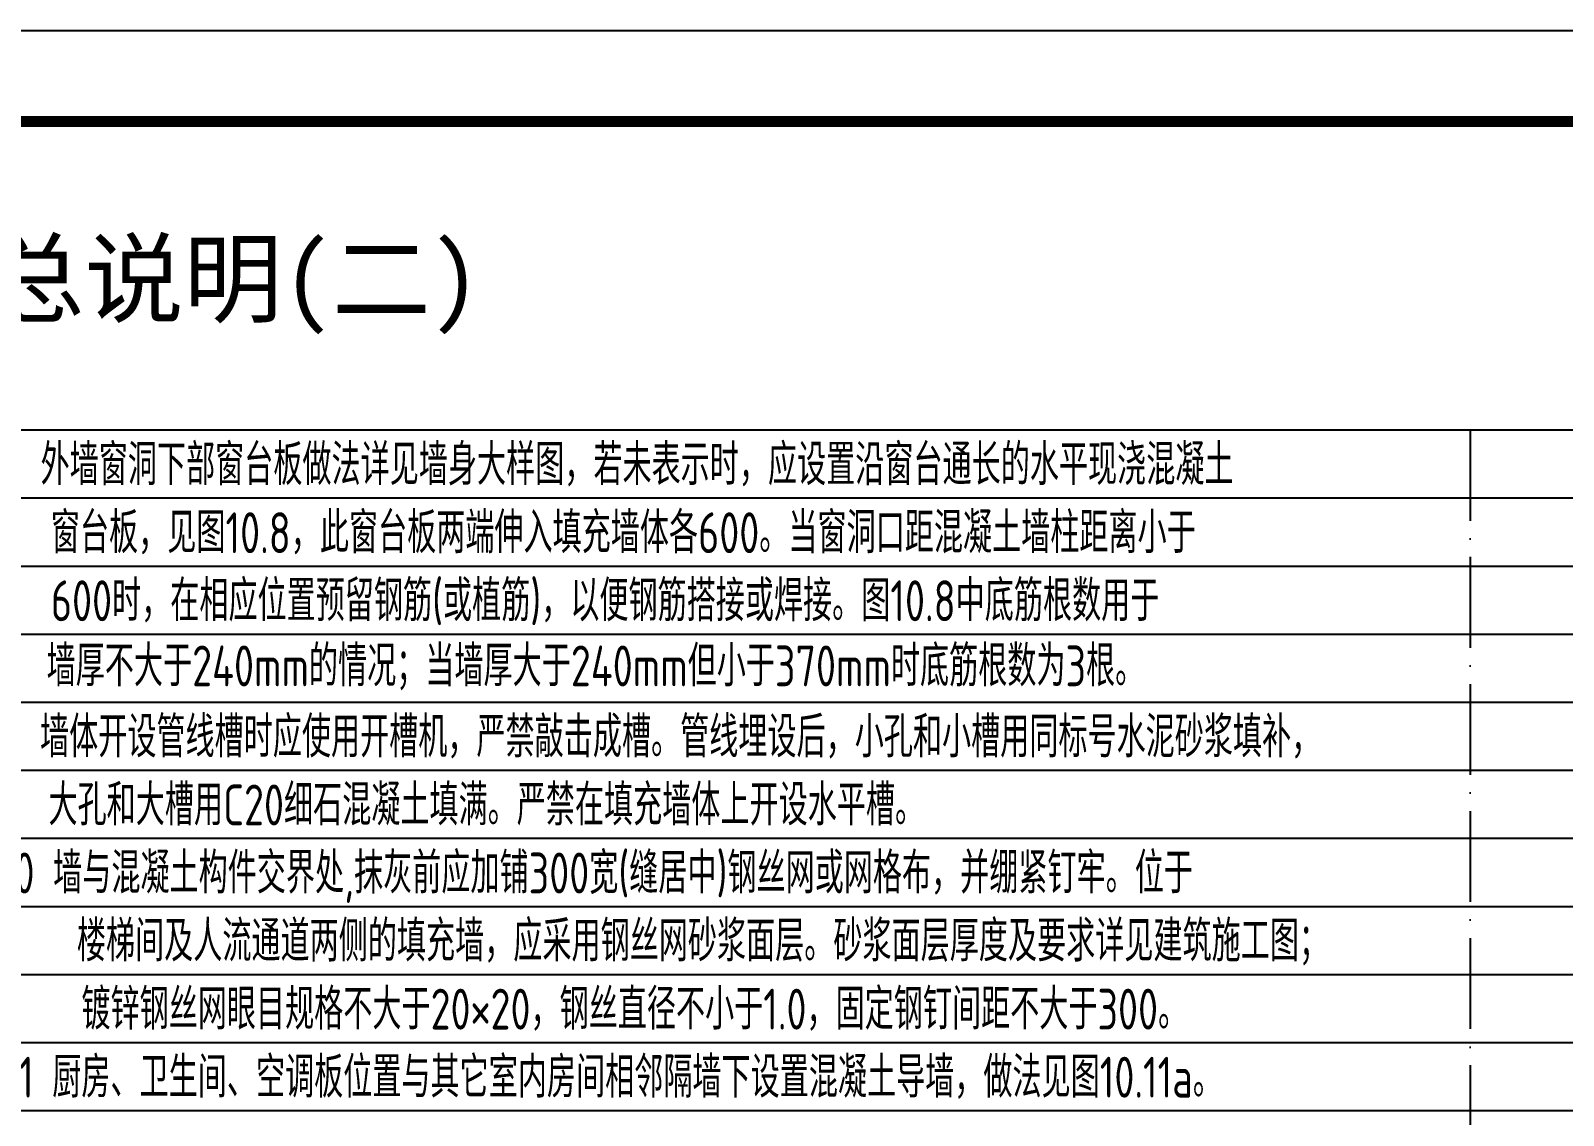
# Model space of a CAD drawing. Extents: x -1307975 to -76406, y -96289 to 379359.
# Drawn here: x -1150509 to -1133620, y 365406 to 377359 of the extents above; entities that cross this region are included whole.
import ezdxf

# ---------------------------------------------------------------- set-up
doc = ezdxf.new("R2010")
doc.units = 0
doc.header["$LTSCALE"] = 1000
doc.linetypes.add('D1', pattern=[14, 10, -2, 0, -2])
doc.layers.get('DEFPOINTS').update_dxf_attribs({"linetype": 'CONTINUOUS'})
doc.layers.add('C-SHET-TTLB', color=11, linetype='CONTINUOUS')
doc.layers.add('S-1-TEXT', color=7, linetype='CONTINUOUS', lineweight=18)
doc.styles.add('TS', font='tssdeng.shx', dxfattribs={"width": 0.7, "bigfont": 'tssdchn.shx'})
doc.styles.add('黑体', font='simhei.ttf')

msp = doc.modelspace()

# ---------------------------------------------------------------- linework, layer by layer
at = {"layer": 'C-SHET-TTLB'}
msp.add_lwpolyline([(-1085802.47, 377359.34), (-1085802.47, 317959.34), (-1190902.47, 317959.34), (-1190902.47, 377359.34)], close=True, dxfattribs=at)
at = {"layer": 'C-SHET-TTLB', "const_width": 120}
msp.add_lwpolyline([(-1189062.47, 376359.34), (-1086802.47, 376359.34), (-1086802.47, 318959.34), (-1189062.47, 318959.34)], close=True, dxfattribs=at)
at = {"layer": 'DEFPOINTS', "color": 252}
for p, q in [((-1189062.47, 372959.34), (-1093802.47, 372959.34)), ((-1189062.47, 372209.34), (-1093802.47, 372209.34)), ((-1189062.47, 371459.34), (-1093802.47, 371459.34)), ((-1189062.47, 370709.34), (-1093802.47, 370709.34)), ((-1189062.47, 369959.34), (-1093802.47, 369959.34)), ((-1189062.47, 369209.34), (-1093802.47, 369209.34)), ((-1189062.47, 368459.34), (-1093802.47, 368459.34)), ((-1189062.47, 367709.34), (-1093802.47, 367709.34)), ((-1189062.47, 366959.34), (-1093802.47, 366959.34)), ((-1189062.47, 366209.34), (-1093802.47, 366209.34)), ((-1189062.47, 365459.34), (-1093802.47, 365459.34))]:
    msp.add_line(p, q, dxfattribs=at)
at = {"layer": 'DEFPOINTS', "color": 252, "linetype": 'D1', "ltscale": 0.1}
msp.add_line((-1134646.47, 372959.34), (-1134646.47, 318959.34), dxfattribs=at)

# ---------------------------------------------------------------- texts
at = {"layer": 'S-1-TEXT', "style": '黑体'}
msp.add_text('混凝土结构设计总说明(二)', height=800, dxfattribs=at).set_placement((-1158646.16, 374227.08))
at = {"layer": 'S-1-TEXT', "style": 'TS', "width": 0.75}
for s, p in [('10.8 外墙窗洞下部窗台板做法详见墙身大样图，若未表示时，应设置沿窗台通长的水平现浇混凝土', (-1151324.38, 372351.77)), ('窗台板，见图10.8，此窗台板两端伸入填充墙体各600。当窗洞口距混凝土墙柱距离小于', (-1150286.4, 371601.77)), ('600时，在相应位置预留钢筋(或植筋)，以便钢筋搭接或焊接。图10.8中底筋根数用于', (-1150286.4, 370851.77)), ('墙厚不大于240mm的情况；当墙厚大于240mm但小于370mm时底筋根数为3根。', (-1150333.54, 370133.74)), ('10.9 墙体开设管线槽时应使用开槽机，严禁敲击成槽。管线埋设后，小孔和小槽用同标号水泥砂浆填补，', (-1151324.38, 369351.77)), ('大孔和大槽用C20细石混凝土填满。严禁在填充墙体上开设水平槽。', (-1150312.94, 368601.77)), ('10.10 墙与混凝土构件交界处,抹灰前应加铺300宽(缝居中)钢丝网或网格布，并绷紧钉牢。位于', (-1151324.38, 367851.77)), ('楼梯间及人流通道两侧的填充墙，应采用钢丝网砂浆面层。砂浆面层厚度及要求详见建筑施工图；', (-1149999.8, 367101.77)), ('镀锌钢丝网眼目规格不大于20×20，钢丝直径不小于1.0，固定钢钉间距不大于300。', (-1149949.8, 366351.77)), ('10.11 厨房、卫生间、空调板位置与其它室内房间相邻隔墙下设置混凝土导墙，做法见图10.11a。', (-1151274.38, 365601.77))]:
    msp.add_text(s, height=450, dxfattribs=at).set_placement(p)

doc.saveas('drawing.dxf')
